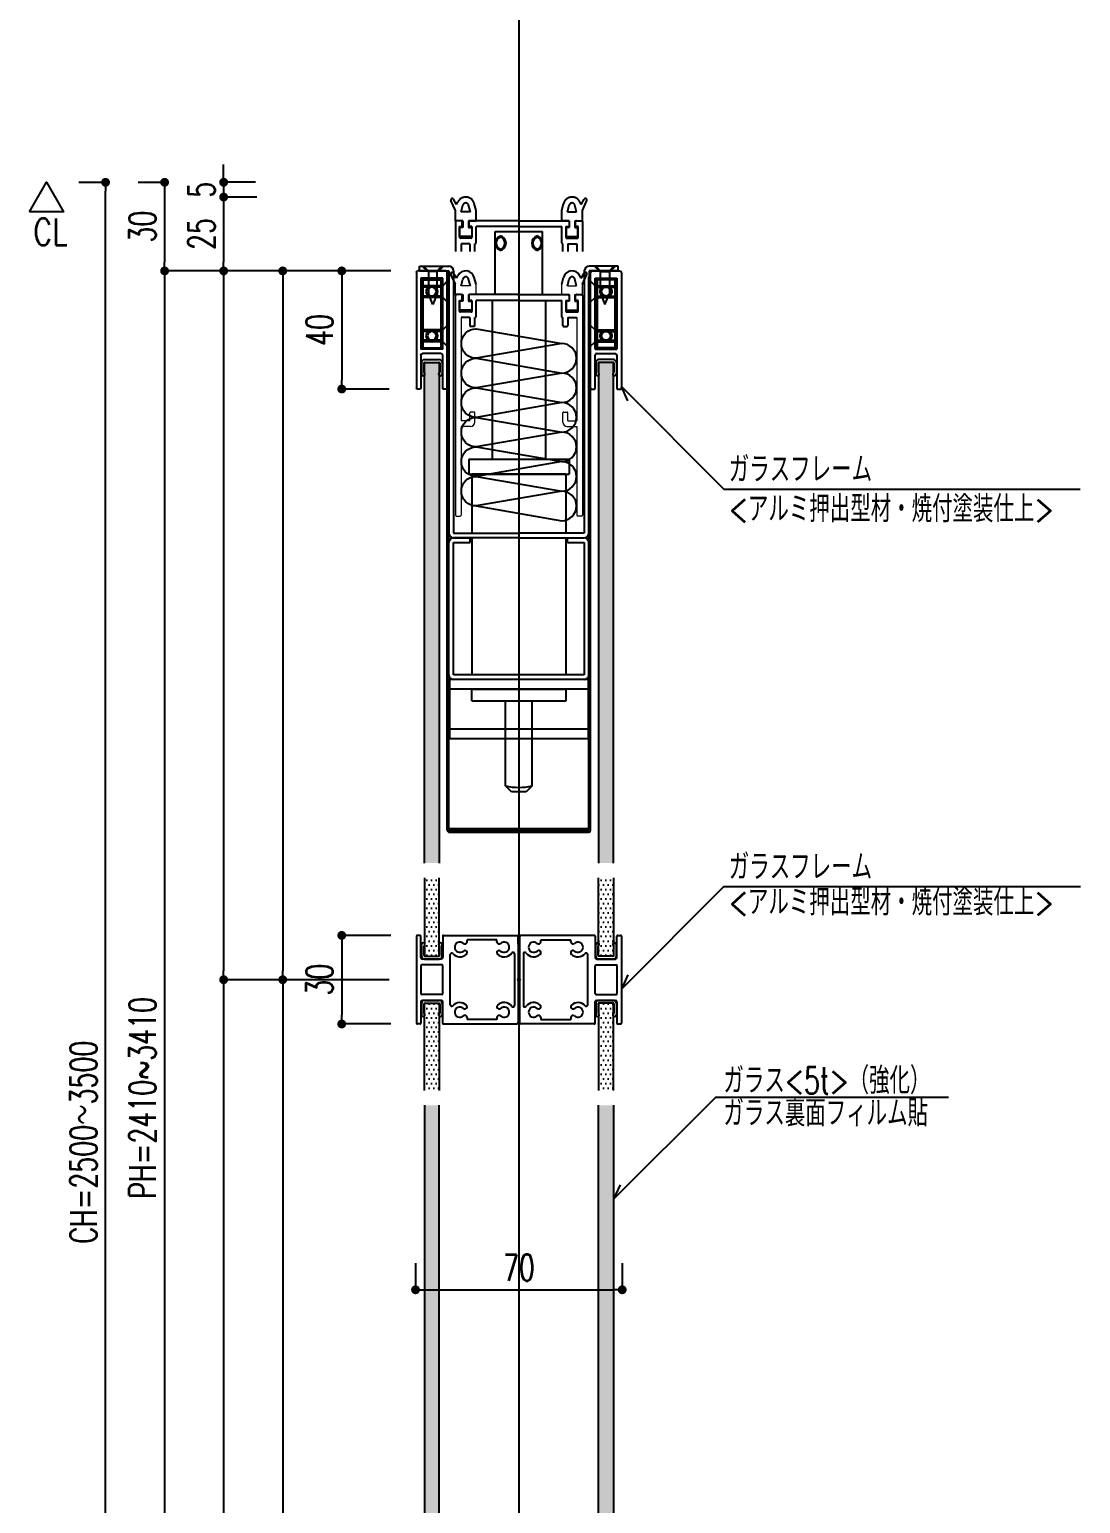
# Model space of a CAD drawing. Extents: x 21 to 47673, y 9 to 26406.
# Drawn here: x 18503.3 to 18859.3, y 19376.2 to 19875.3 of the extents above; entities that cross this region are included whole.
import ezdxf

# ---------------------------------------------------------------- set-up
doc = ezdxf.new("R2010")
doc.units = 0
doc.header["$LTSCALE"] = 10
doc.header["$PDMODE"] = 35
doc.header["$PDSIZE"] = 5
doc.linetypes.add('HIDDEN', pattern=[9.525, 6.35, -3.175])
for name, color, linetype in [('_基準', 1, 'Continuous'), ('_文字', 3, 'Continuous'), ('_製品', 4, 'Continuous'), ('_製品寸法', 9, 'Continuous'), ('_製品点線', 6, 'Continuous')]:
    doc.layers.add(name, color=color, linetype=linetype)
doc.styles.add('OKAMURA', font='simplex8.shx', dxfattribs={"width": 0.7, "bigfont": 'BIGFONT.shx'})
doc.dimstyles.new('OKAMURA-003', dxfattribs={"dimscale": 3, "dimtxt": 3, "dimasz": 1, "dimexe": 0, "dimexo": 3, "dimgap": 1, "dimtad": 1, "dimdec": 3, "dimdsep": 46, "dimtxsty": 'OKAMURA', "dimblk1": 'DOT', "dimblk2": 'DOT', "dimsah": 1, "dimcen": 0, "dimclrd": 9, "dimclre": 9, "dimclrt": 3, "dimadec": 0, "dimazin": 0, "dimtfac": 1, "dimtdec": 3, "dimtix": 1, "dimtmove": 2, "dimatfit": 3, "dimldrblk": 'NONE', "dimfxl": 0, "dimtolj": 1, "dimarcsym": 0})
pattern_1 = [(360, (4.1311, -1379.4208), (0.79375, 1.5875), [0, -1.5875])]
pattern_2 = [(180, (-104.1311, -1379.4208), (-0.79375, 1.5875), [0, -1.5875])]
pattern_3 = [(1e-14, (4.1311, 2029.5517), (0.79375, -1.5875), [0, -1.5875])]
pattern_4 = [(180, (-4.1311, 2029.5517), (-0.79375, -1.5875), [0, -1.5875])]

# ---------------------------------------------------------------- blocks, each defined once
blk = doc.blocks.new('_DOT')
at = {"color": 0, "linetype": 'ByBlock'}
blk.add_line((-0.5, 0), (-1, 0), dxfattribs=at)
at = {"color": 0, "linetype": 'ByBlock', "const_width": 0.5}
blk.add_lwpolyline([(-0.25, 0, 1), (0.25, 0, 1)], format="xyb", close=True, dxfattribs=at)
blk = doc.blocks.new('*D1303')
at = {"layer": '_製品寸法', "color": 9, "lineweight": -2, "transparency": 16777216}
for p, q in [((-129, 650), (-120, 650)), ((-120, 647), (-120, 623)), ((-43.4, 620), (-120, 620))]:
    blk.add_line(p, q, dxfattribs=at)
at = {"layer": 'Defpoints', "color": 0, "transparency": 16777216}
for p in [(-120, 650), (-120, 620), (-34.4, 620)]:
    blk.add_point(p, dxfattribs=at)
at = {"layer": '_製品寸法', "color": 9, "lineweight": -2, "transparency": 16777216, "xscale": 3, "yscale": 3, "zscale": 3}
for p, rotation in [((-120, 650), 90), ((-120, 620), 270)]:
    blk.add_blockref('_DOT', p, dxfattribs=dict(at, rotation=rotation))
at = {"layer": '_製品寸法', "color": 3, "transparency": 16777216, "insert": (-127.5, 635), "char_height": 9, "attachment_point": 5, "rotation": 90, "style": 'OKAMURA'}
blk.add_mtext('\\A1;30', dxfattribs=at)
blk = doc.blocks.new('_None')
blk = doc.blocks.new('*D1306')
at = {"layer": '_製品寸法', "color": 9, "lineweight": -2, "transparency": 16777216}
for p, q in [((-44, 620), (-60, 620)), ((-60, 617), (-60, 583)), ((-44, 580), (-60, 580))]:
    blk.add_line(p, q, dxfattribs=at)
at = {"layer": 'Defpoints', "color": 0, "transparency": 16777216}
for p in [(-35, 620), (-60, 580), (-35, 580)]:
    blk.add_point(p, dxfattribs=at)
at = {"layer": '_製品寸法', "color": 9, "lineweight": -2, "transparency": 16777216, "xscale": 3, "yscale": 3, "zscale": 3}
for p, rotation in [((-60, 620), 90), ((-60, 580), 270)]:
    blk.add_blockref('_DOT', p, dxfattribs=dict(at, rotation=rotation))
at = {"layer": '_製品寸法', "color": 3, "transparency": 16777216, "insert": (-67.5, 600), "char_height": 9, "attachment_point": 5, "rotation": 90, "style": 'OKAMURA'}
blk.add_mtext('\\A1;40', dxfattribs=at)
blk = doc.blocks.new('*D1307')
at = {"layer": '_製品寸法', "color": 9, "lineweight": -2, "transparency": 16777216}
for p, q in [((-35, 284), (-35, 275)), ((35, 284), (35, 275)), ((-32, 275), (32, 275))]:
    blk.add_line(p, q, dxfattribs=at)
at = {"layer": 'Defpoints', "color": 0, "transparency": 16777216}
for p in [(-35, 275), (35, 275), (35, 275)]:
    blk.add_point(p, dxfattribs=at)
at = {"layer": '_製品寸法', "color": 9, "lineweight": -2, "transparency": 16777216, "xscale": 3, "yscale": 3, "zscale": 3, "rotation": 180}
blk.add_blockref('_DOT', (-35, 275), dxfattribs=at)
at = {"layer": '_製品寸法', "color": 9, "lineweight": -2, "transparency": 16777216, "xscale": 3, "yscale": 3, "zscale": 3}
blk.add_blockref('_DOT', (35, 275), dxfattribs=at)
at = {"layer": '_製品寸法', "color": 3, "transparency": 16777216, "insert": (0, 282.5), "char_height": 9, "attachment_point": 5, "style": 'OKAMURA'}
blk.add_mtext('\\A1;70', dxfattribs=at)
blk = doc.blocks.new('*D1308')
at = {"layer": '_製品寸法', "color": 9, "lineweight": -2, "transparency": 16777216}
for p, q in [((-149, 650), (-140, 650)), ((-140, 2.98), (-140, 647)), ((-149, -0.02), (-140, -0.02))]:
    blk.add_line(p, q, dxfattribs=at)
at = {"layer": 'Defpoints', "color": 0, "transparency": 16777216}
for p in [(-140, 650), (-140, 650), (-140, -0.02)]:
    blk.add_point(p, dxfattribs=at)
at = {"layer": '_製品寸法', "color": 9, "lineweight": -2, "transparency": 16777216, "xscale": 3, "yscale": 3, "zscale": 3}
for p, rotation in [((-140, 650), 90), ((-140, -0.02), 270)]:
    blk.add_blockref('_DOT', p, dxfattribs=dict(at, rotation=rotation))
at = {"layer": '_製品寸法', "color": 3, "transparency": 16777216, "insert": (-147.5, 324.99), "char_height": 9, "attachment_point": 5, "rotation": 90, "style": 'OKAMURA'}
blk.add_mtext('\\A1;CH=2500～3500', dxfattribs=at)
blk = doc.blocks.new('*D1309')
at = {"layer": '_製品寸法', "color": 9, "lineweight": -2, "transparency": 16777216}
for p, q in [((-44, 620), (-120, 620)), ((-120, 617), (-120, 63)), ((-44, 60), (-120, 60))]:
    blk.add_line(p, q, dxfattribs=at)
at = {"layer": 'Defpoints', "color": 0, "transparency": 16777216}
for p in [(-35, 620), (-120, 60), (-35, 60)]:
    blk.add_point(p, dxfattribs=at)
at = {"layer": '_製品寸法', "color": 9, "lineweight": -2, "transparency": 16777216, "xscale": 3, "yscale": 3, "zscale": 3}
for p, rotation in [((-120, 620), 90), ((-120, 60), 270)]:
    blk.add_blockref('_DOT', p, dxfattribs=dict(at, rotation=rotation))
at = {"layer": '_製品寸法', "color": 3, "transparency": 16777216, "insert": (-127.5, 340), "char_height": 9, "attachment_point": 5, "rotation": 90, "style": 'OKAMURA'}
blk.add_mtext('\\A1;PH=2410~3410', dxfattribs=at)
blk = doc.blocks.new('*D1310')
at = {"layer": '_製品寸法', "color": 9, "lineweight": -2, "transparency": 16777216}
for p, q in [((-44, 620), (-80, 620)), ((-80, 617), (-80, 383)), ((-44, 380), (-80, 380))]:
    blk.add_line(p, q, dxfattribs=at)
at = {"layer": 'Defpoints', "color": 0, "transparency": 16777216}
for p in [(-35, 620), (-80, 380), (-35, 380)]:
    blk.add_point(p, dxfattribs=at)
at = {"layer": '_製品寸法', "color": 9, "lineweight": -2, "transparency": 16777216, "xscale": 3, "yscale": 3, "zscale": 3}
for p, rotation in [((-80, 620), 90), ((-80, 380), 270)]:
    blk.add_blockref('_DOT', p, dxfattribs=dict(at, rotation=rotation))
blk = doc.blocks.new('*D1311')
at = {"layer": '_製品寸法', "color": 9, "lineweight": -2, "transparency": 16777216}
for p, q in [((-44, 380), (-80, 380)), ((-80, 377), (-80, 63)), ((-44, 60), (-80, 60))]:
    blk.add_line(p, q, dxfattribs=at)
at = {"layer": 'Defpoints', "color": 0, "transparency": 16777216}
for p in [(-35, 380), (-80, 60), (-35, 60)]:
    blk.add_point(p, dxfattribs=at)
at = {"layer": '_製品寸法', "color": 9, "lineweight": -2, "transparency": 16777216, "xscale": 3, "yscale": 3, "zscale": 3}
for p, rotation in [((-80, 380), 90), ((-80, 60), 270)]:
    blk.add_blockref('_DOT', p, dxfattribs=dict(at, rotation=rotation))
blk = doc.blocks.new('*D1312')
at = {"layer": '_製品寸法', "color": 9, "lineweight": -2, "transparency": 16777216}
for p, q in [((-43.4, 395), (-60, 395)), ((-60, 392), (-60, 368)), ((-43.4, 365), (-60, 365))]:
    blk.add_line(p, q, dxfattribs=at)
at = {"layer": 'Defpoints', "color": 0, "transparency": 16777216}
for p in [(-34.4, 395), (-60, 365), (-34.4, 365)]:
    blk.add_point(p, dxfattribs=at)
at = {"layer": '_製品寸法', "color": 9, "lineweight": -2, "transparency": 16777216, "xscale": 3, "yscale": 3, "zscale": 3}
for p, rotation in [((-60, 395), 90), ((-60, 365), 270)]:
    blk.add_blockref('_DOT', p, dxfattribs=dict(at, rotation=rotation))
at = {"layer": '_製品寸法', "color": 3, "transparency": 16777216, "insert": (-67.5, 380), "char_height": 9, "attachment_point": 5, "rotation": 90, "style": 'OKAMURA'}
blk.add_mtext('\\A1;30', dxfattribs=at)
blk = doc.blocks.new('A$C7104633C')
at = {"color": 0, "linetype": 'HIDDEN'}
for p, q in [((-21.5, -9.5), (-23.01, -6.21)), ((-21.11, -7.5), (-22.12, -5.75)), ((-21.5, -13), (-21.5, -9.5)), ((-21.11, -7.5), (-20.67, -6.63)), ((-19.56, -10), (-18.97, -7.74)), ((-16.44, -10), (-17.03, -7.74)), ((-14.5, -9.5), (-15.1, -7.23)), ((-14.5, -13), (-14.5, -9.5)), ((14.5, -9.5), (15.1, -7.23)), ((14.5, -13), (14.5, -9.5)), ((16.44, -10), (17.03, -7.74)), ((19.56, -10), (18.97, -7.74)), ((21.11, -7.5), (20.67, -6.63)), ((21.11, -7.5), (22.12, -5.75)), ((21.5, -9.5), (23.01, -6.21)), ((21.5, -13), (21.5, -9.5)), ((-18.95, -13), (-21.5, -13)), ((-21.5, -13.3), (-21.5, -23.4)), ((-19.5, -13), (-21.2, -13)), ((-16.44, -10), (-19.56, -10)), ((-19.2, -15), (-19.2, -13.3)), ((-18.95, -13), (-18.95, -15.3)), ((-17.05, -13), (-17.05, -15.3)), ((-17.05, -13), (-14.5, -13)), ((-17.05, -13), (-17.05, -15.3)), ((-17, -13.3), (-17, -15)), ((-0.3, -13), (-16.7, -13)), ((-0.3, -13), (0, -13.3)), ((0.3, -13), (0, -13.3)), ((0.3, -13), (16.7, -13)), ((17.05, -13), (14.5, -13)), ((16.44, -10), (19.56, -10)), ((17, -13.3), (17, -15)), ((17.05, -13), (17.05, -15.3)), ((17.05, -13), (17.05, -15.3)), ((18.95, -13), (18.95, -15.3)), ((18.95, -13), (21.5, -13)), ((19.2, -15), (19.2, -13.3)), ((19.5, -13), (21.2, -13)), ((21.5, -13.3), (21.5, -23.4)), ((-20.1, -18.6), (-20.1, -15)), ((-20.1, -15), (-19.2, -15)), ((-20, -18.3), (-20, -15.3)), ((-18.95, -15.3), (-20, -15.3)), ((-16, -18.3), (-20, -18.3)), ((-16.2, -18.9), (-19.8, -18.9)), ((-17.05, -15.3), (-16, -15.3)), ((-15.9, -15), (-17, -15)), ((-16, -15.3), (-16, -18.3)), ((-15.9, -15), (-15.9, -18.6)), ((-14.5, -20.5), (-14.5, -15)), ((0, -15), (-14.5, -15)), ((0, -15), (14.5, -15)), ((14.5, -20.5), (14.5, -15)), ((15.9, -15), (17, -15)), ((15.9, -15), (15.9, -18.6)), ((16, -15.3), (16, -18.3)), ((17.05, -15.3), (16, -15.3)), ((16, -18.3), (20, -18.3)), ((16.2, -18.9), (19.8, -18.9)), ((18.95, -15.3), (20, -15.3)), ((20.1, -15), (19.2, -15)), ((20, -18.3), (20, -15.3)), ((20.1, -18.6), (20.1, -15)), ((-16.6, -20.8), (-19.6, -20.8)), ((-19.6, -20.8), (-19.6, -23.4)), ((-16.6, -20.8), (-16.6, -23.4)), ((-14.8, -20.8), (-14.9, -20.8)), ((-14.9, -23.4), (-14.9, -20.8)), ((14.8, -20.8), (14.9, -20.8)), ((14.9, -23.4), (14.9, -20.8)), ((16.6, -20.8), (19.6, -20.8)), ((16.6, -20.8), (16.6, -23.4)), ((19.6, -20.8), (19.6, -23.4))]:
    blk.add_line(p, q, dxfattribs=at)
for centre, radius, start, end in [((-22.56, -6), 0.5, 30.0023, 204.6708), ((-18, -8), 3, 14.8176, 152.9081), ((-18, -8), 1, 14.8176, 164.935), ((18, -8), 3, 27.0918, 165.1823), ((18, -8), 1, 15.065, 165.1823), ((22.56, -6), 0.5, 335.3292, 149.9976), ((-21.2, -13.3), 0.3, 90, 180), ((-19.5, -13.3), 0.3, 0, 90), ((-16.7, -13.3), 0.3, 90, 180), ((16.7, -13.3), 0.3, 359.9999, 89.9999), ((19.5, -13.3), 0.3, 89.9999, 179.9999), ((21.2, -13.3), 0.3, 359.9999, 89.9999), ((-19.8, -18.6), 0.3, 180, 270), ((-16.2, -18.6), 0.3, 270, 0), ((16.2, -18.6), 0.3, 179.9999, 269.9999), ((19.8, -18.6), 0.3, 269.9999, 359.9999), ((-14.8, -20.5), 0.3, 270, 0), ((14.8, -20.5), 0.3, 179.9999, 269.9999)]:
    blk.add_arc(centre, radius, start, end, dxfattribs=at)
blk = doc.blocks.new('*D1313')
at = {"layer": '_製品寸法', "color": 9, "lineweight": -2, "transparency": 16777216}
for p, q in [((-91, 620), (-100, 620)), ((-100, 617), (-100, 383)), ((-44, 380), (-100, 380))]:
    blk.add_line(p, q, dxfattribs=at)
at = {"layer": 'Defpoints', "color": 0, "transparency": 16777216}
for p in [(-100, 620), (-100, 380), (-35, 380)]:
    blk.add_point(p, dxfattribs=at)
at = {"layer": '_製品寸法', "color": 9, "lineweight": -2, "transparency": 16777216, "xscale": 3, "yscale": 3, "zscale": 3}
for p, rotation in [((-100, 620), 90), ((-100, 380), 270)]:
    blk.add_blockref('_DOT', p, dxfattribs=dict(at, rotation=rotation))
blk = doc.blocks.new('*D1314')
at = {"layer": '_製品寸法', "color": 9, "lineweight": -2, "transparency": 16777216}
for p, q in [((-44, 380), (-100, 380)), ((-100, 377), (-100, 3)), ((-109, 0), (-100, 0))]:
    blk.add_line(p, q, dxfattribs=at)
at = {"layer": 'Defpoints', "color": 0, "transparency": 16777216}
for p in [(-35, 380), (-100, 0), (-100, 0)]:
    blk.add_point(p, dxfattribs=at)
at = {"layer": '_製品寸法', "color": 9, "lineweight": -2, "transparency": 16777216, "xscale": 3, "yscale": 3, "zscale": 3}
for p, rotation in [((-100, 380), 90), ((-100, 0), 270)]:
    blk.add_blockref('_DOT', p, dxfattribs=dict(at, rotation=rotation))
at = {"layer": '_製品寸法', "color": 3, "transparency": 16777216, "insert": (-107.5, 190), "char_height": 9, "attachment_point": 5, "rotation": 90, "style": 'OKAMURA'}
blk.add_mtext('\\A1;RH=', dxfattribs=at)
blk = doc.blocks.new('A$C586F11A2')
at = {"layer": '_製品'}
for p, q in [((0, 0), (0, 23)), ((0, 23), (7, 23)), ((0.5, 0), (0.5, 23)), ((6.5, 0), (6.5, 23)), ((7, 0), (7, 23)), ((0, 0), (7, 0))]:
    blk.add_line(p, q, dxfattribs=at)
at = {"layer": '_製品', "linetype": 'HIDDEN'}
for p, q in [((7, 21), (0, 21)), ((7, 20.5), (0, 20.5)), ((7, 17.5), (0, 17.5)), ((7, 17), (0, 17)), ((7, 6), (0, 6)), ((7, 5.5), (0, 5.5)), ((7, 2.5), (0, 2.5)), ((7, 2), (0, 2))]:
    blk.add_line(p, q, dxfattribs=at)
at = {"layer": '_製品'}
for centre, radius in [((3.5, 19), 2), ((3.5, 19), 1.5), ((3.5, 4), 2), ((3.5, 4), 1.5)]:
    blk.add_circle(centre, radius, dxfattribs=at)
blk = doc.blocks.new('A$C35AC1B92')
at = {"layer": '_製品'}
for p, q in [((1.2, 40), (0.3, 40)), ((10.1, 40), (9.2, 40)), ((0, 0.5), (0, 39.7)), ((1.5, 28.5), (1.5, 39.7)), ((8.9, 39.7), (8.9, 28.5)), ((10.4, 39.7), (10.4, 0.5)), ((1.5, 2.5), (1.5, 26.5)), ((8.9, 26.5), (1.5, 26.5)), ((8.4, 28), (2, 28)), ((8.9, 26.5), (8.9, 2.5)), ((10.4, 25.5), (8.9, 24)), ((10.4, 18.5), (8.9, 20)), ((10.4, 10.5), (8.9, 9)), ((10.4, 3.5), (8.9, 5)), ((9.9, 0), (0.5, 0)), ((8.9, 2.5), (1.5, 2.5))]:
    blk.add_line(p, q, dxfattribs=at)
for centre, radius, start, end in [((0.3, 39.7), 0.3, 90, 180), ((1.2, 39.7), 0.3, 0, 90), ((9.2, 39.7), 0.3, 90, 180), ((10.1, 39.7), 0.3, 0, 90), ((2, 28.5), 0.5, 180, 270), ((8.4, 28.5), 0.5, 270, 0), ((0.5, 0.5), 0.5, 180, 270), ((9.9, 0.5), 0.5, 270, 0)]:
    blk.add_arc(centre, radius, start, end, dxfattribs=at)
blk = doc.blocks.new('A$C2D1B1AE5')
at = {"layer": '_製品'}
for p, q in [((0, 188), (0.6, 188)), ((0, 0.6), (0, 188)), ((0.6, 0.6), (0.6, 188)), ((48, 188), (48.6, 188)), ((48, 0.6), (48, 188)), ((48.6, 0.6), (48.6, 188)), ((0.6, 178), (0, 178)), ((48.6, 178), (48, 178)), ((0.6, 173), (0, 173)), ((48.6, 173), (48, 173)), ((0.6, 168), (0, 168)), ((48.6, 168), (48, 168)), ((0.6, 1.2), (48, 1.2)), ((0.6, 0.6), (48, 0.6)), ((0.6, 0), (48, 0))]:
    blk.add_line(p, q, dxfattribs=at)
for centre, start, end in [((0.6, 0.6), 180, 270), ((48, 0.6), 270, 360)]:
    blk.add_arc(centre, 0.6, start, end, dxfattribs=at)
blk = doc.blocks.new('A$C21127881')
at = {"layer": '_製品'}
for p, q in [((1.53, 78.5), (0.02, 81.79)), ((1.92, 80.5), (0.91, 82.25)), ((1.92, 80.5), (2.36, 81.37)), ((3.47, 78), (4.06, 80.26)), ((6.59, 78), (6, 80.26)), ((8.53, 78.5), (7.93, 80.77)), ((37.53, 78.5), (38.13, 80.77)), ((39.47, 78), (40.06, 80.26)), ((42.59, 78), (42, 80.26)), ((44.14, 80.5), (43.7, 81.37)), ((44.14, 80.5), (45.15, 82.25)), ((44.53, 78.5), (46.04, 81.79)), ((3.53, 75), (1.83, 75)), ((4.08, 75), (4.08, 72.7)), ((5.98, 75), (5.98, 72.7)), ((22.73, 75), (6.33, 75)), ((22.73, 75), (23.03, 74.7)), ((23.33, 75), (23.03, 74.7)), ((23.33, 75), (39.73, 75)), ((40.08, 75), (40.08, 72.7)), ((41.98, 75), (41.98, 72.7)), ((42.53, 75), (44.23, 75)), ((2.93, 69.4), (2.93, 73)), ((2.93, 73), (3.83, 73)), ((3.03, 69.7), (3.03, 72.7)), ((4.08, 72.7), (3.03, 72.7)), ((3.83, 73), (3.83, 74.7)), ((5.98, 72.7), (7.03, 72.7)), ((6.03, 74.7), (6.03, 73)), ((7.13, 73), (6.03, 73)), ((7.03, 72.7), (7.03, 69.7)), ((7.13, 73), (7.13, 69.4)), ((8.53, 67.5), (8.53, 73)), ((23.03, 73), (8.53, 73)), ((23.03, 73), (37.53, 73)), ((37.53, 67.5), (37.53, 73)), ((38.93, 73), (40.03, 73)), ((38.93, 73), (38.93, 69.4)), ((39.03, 72.7), (39.03, 69.7)), ((40.08, 72.7), (39.03, 72.7)), ((40.03, 74.7), (40.03, 73)), ((41.98, 72.7), (43.03, 72.7)), ((42.23, 73), (42.23, 74.7)), ((43.13, 73), (42.23, 73)), ((43.03, 69.7), (43.03, 72.7)), ((43.13, 69.4), (43.13, 73)), ((7.03, 69.7), (3.03, 69.7)), ((6.83, 69.1), (3.23, 69.1)), ((6.43, 67.2), (3.43, 67.2)), ((6.43, 67.2), (6.43, 64.5)), ((8.23, 67.2), (8.13, 67.2)), ((8.13, 64.5), (8.13, 67.2)), ((37.83, 67.2), (37.93, 67.2)), ((37.93, 64.5), (37.93, 67.2)), ((39.03, 69.7), (43.03, 69.7)), ((39.23, 69.1), (42.83, 69.1)), ((39.63, 67.2), (42.63, 67.2)), ((39.63, 67.2), (39.63, 64.5)), ((7.83, 64.2), (6.73, 64.2)), ((38.23, 64.2), (39.33, 64.2))]:
    blk.add_line(p, q, dxfattribs=at)
at = {"layer": '_製品', "lineweight": 15}
for p, q in [((1.53, 75), (1.53, 78.5)), ((4.08, 75), (1.53, 75)), ((6.59, 78), (3.47, 78)), ((5.98, 75), (8.53, 75)), ((5.98, 75), (5.98, 72.7)), ((8.53, 75), (8.53, 78.5)), ((37.53, 75), (37.53, 78.5)), ((40.08, 75), (37.53, 75)), ((39.47, 78), (42.59, 78)), ((40.08, 75), (40.08, 72.7)), ((41.98, 75), (44.53, 75)), ((44.53, 75), (44.53, 78.5)), ((1.53, 74.7), (1.53, 0.3)), ((44.53, 74.7), (44.53, 0.3)), ((3.43, 67.2), (3.43, 32.2)), ((42.63, 67.2), (42.63, 32.2)), ((7.83, 35.2), (6.73, 35.2)), ((38.23, 35.2), (39.33, 35.2)), ((6.43, 32.2), (3.43, 32.2)), ((3.43, 30.3), (3.43, 0.3)), ((6.63, 30.3), (3.43, 30.3)), ((6.43, 32.2), (6.43, 34.9)), ((8.13, 31.8), (8.13, 34.9)), ((37.93, 31.8), (37.93, 34.9)), ((39.43, 30.3), (42.63, 30.3)), ((39.63, 32.2), (39.63, 34.9)), ((39.63, 32.2), (42.63, 32.2)), ((42.63, 30.3), (42.63, 0.3)), ((1.83, 0), (3.13, 0)), ((44.23, 0), (42.93, 0))]:
    blk.add_line(p, q, dxfattribs=at)
at = {"layer": '_製品'}
for centre, radius, start, end in [((0.47, 82), 0.5, 30.0023, 204.6708), ((5.03, 80), 3, 14.8176, 152.9081), ((5.03, 80), 1, 14.8176, 164.935), ((41.03, 80), 3, 27.0918, 165.1823), ((41.03, 80), 1, 15.065, 165.1823), ((45.59, 82), 0.5, 335.3292, 149.9976), ((1.83, 74.7), 0.3, 90, 180), ((3.53, 74.7), 0.3, 0, 90), ((6.33, 74.7), 0.3, 90, 180), ((39.73, 74.7), 0.3, 359.9999, 89.9999), ((42.53, 74.7), 0.3, 89.9999, 179.9999), ((44.23, 74.7), 0.3, 359.9999, 89.9999), ((3.23, 69.4), 0.3, 180, 270), ((6.83, 69.4), 0.3, 270, 0), ((8.23, 67.5), 0.3, 270, 0), ((37.83, 67.5), 0.3, 179.9999, 269.9999), ((39.23, 69.4), 0.3, 179.9999, 269.9999), ((42.83, 69.4), 0.3, 269.9999, 359.9999), ((6.73, 64.5), 0.3, 180, 270), ((7.83, 64.5), 0.3, 270, 0), ((38.23, 64.5), 0.3, 179.9999, 269.9999), ((39.33, 64.5), 0.3, 269.9999, 359.9999)]:
    blk.add_arc(centre, radius, start, end, dxfattribs=at)
at = {"layer": '_製品', "lineweight": 15}
for centre, radius, start, end in [((6.73, 34.9), 0.3, 90, 180), ((7.83, 34.9), 0.3, 0, 90), ((38.23, 34.9), 0.3, 89.9999, 179.9999), ((39.33, 34.9), 0.3, 359.9999, 89.9999), ((6.63, 31.8), 1.5, 270, 0), ((39.43, 31.8), 1.5, 179.9999, 269.9999), ((1.83, 0.3), 0.3, 180, 270), ((3.13, 0.3), 0.3, 270, 360), ((42.93, 0.3), 0.3, 180, 269.9999), ((44.23, 0.3), 0.3, 269.9999, 359.9999)]:
    blk.add_arc(centre, radius, start, end, dxfattribs=at)
blk = doc.blocks.new('A$C38BB190A')
at = {"layer": '_製品'}
for p, q in [((-33.5, 15), (-34.4, 15)), ((-25.5, 15), (-0.7, 15)), ((25.5, 15), (0.7, 15)), ((33.5, 15), (34.4, 15)), ((-34.7, 14.7), (-34.7, -14.7)), ((-33.2, 7.5), (-33.2, 14.7)), ((-25.8, 14.7), (-25.8, 7.5)), ((-17.56, 12.84), (-17.56, 13.5)), ((-7.44, 13.5), (-17.56, 13.5)), ((-7.44, 12.84), (-7.44, 13.5)), ((-0.2, 12), (-0.2, 14.5)), ((-0.2, 14.5), (-0.2, 0.3)), ((0.2, 12), (0.2, 14.5)), ((0.2, 14.5), (0.2, 0.3)), ((7.44, 12.84), (7.44, 13.5)), ((7.44, 13.5), (17.56, 13.5)), ((17.56, 12.84), (17.56, 13.5)), ((25.8, 14.7), (25.8, 7.5)), ((33.2, 7.5), (33.2, 14.7)), ((34.7, 14.7), (34.7, -14.7)), ((-26.1, 5), (-32.9, 5)), ((-26.3, 7), (-32.7, 7)), ((-23.3, -8.51), (-23.3, 8.51)), ((-1.5, 8.75), (-1.5, -8.75)), ((1.5, 8.75), (1.5, -8.75)), ((23.3, -8.51), (23.3, 8.51)), ((26.1, 5), (32.9, 5)), ((26.3, 7), (32.7, 7)), ((-33.2, 4.7), (-33.2, -4.7)), ((-25.8, -4.7), (-25.8, 4.7)), ((-0.2, 0.3), (-0.5, 0)), ((-0.2, -0.3), (-0.5, 0)), ((0.2, 0.3), (0.5, 0)), ((0.2, -0.3), (0.5, 0)), ((25.8, -4.7), (25.8, 4.7)), ((33.2, 4.7), (33.2, -4.7)), ((-0.2, -0.3), (-0.2, -14.5)), ((0.2, -0.3), (0.2, -14.5)), ((-33.2, -7.5), (-33.2, -14.7)), ((-26.1, -5), (-32.9, -5)), ((-26.3, -7), (-32.7, -7)), ((-25.8, -14.7), (-25.8, -7.5)), ((25.8, -14.7), (25.8, -7.5)), ((26.1, -5), (32.9, -5)), ((26.3, -7), (32.7, -7)), ((33.2, -7.5), (33.2, -14.7)), ((-17.56, -12.84), (-17.56, -13.5)), ((-7.44, -13.5), (-17.56, -13.5)), ((-7.44, -12.84), (-7.44, -13.5)), ((-0.2, -12), (-0.2, -14.5)), ((0.2, -12), (0.2, -14.5)), ((7.44, -12.84), (7.44, -13.5)), ((7.44, -13.5), (17.56, -13.5)), ((17.56, -12.84), (17.56, -13.5)), ((-33.5, -15), (-34.4, -15)), ((-25.5, -15), (-0.7, -15)), ((25.5, -15), (0.7, -15)), ((33.5, -15), (34.4, -15))]:
    blk.add_line(p, q, dxfattribs=at)
for centre, radius, start, end in [((-34.4, 14.7), 0.3, 90, 180), ((-33.5, 14.7), 0.3, 0, 90), ((-25.5, 14.7), 0.3, 90, 180), ((-0.7, 14.5), 0.5, 0, 90), ((0.7, 14.5), 0.5, 90, 180), ((25.5, 14.7), 0.3, 0, 90), ((33.5, 14.7), 0.3, 90, 180), ((34.4, 14.7), 0.3, 0, 90), ((-20, 11), 1.75, 47.4531, 180.0214), ((-20, 11), 1.75, 179.9786, 312.5469), ((-18.31, 12.84), 0.75, 227.4441, 0), ((-6.69, 12.84), 0.75, 180, 312.5559), ((-5, 11), 1.75, 359.9786, 132.5469), ((-5, 11), 1.75, 227.4531, 0.0214), ((5, 11), 1.75, 47.4531, 180.0214), ((5, 11), 1.75, 179.9786, 312.5469), ((6.69, 12.84), 0.75, 227.4441, 0), ((18.31, 12.84), 0.75, 180, 312.5559), ((20, 11), 1.75, 359.9786, 132.5469), ((20, 11), 1.75, 227.4531, 0.0214), ((-32.7, 7.5), 0.5, 180, 270), ((-32.9, 4.7), 0.3, 90, 180), ((-26.3, 7.5), 0.5, 270, 0), ((-26.1, 4.7), 0.3, 360, 90), ((-22.8, 8.51), 0.5, 41.6975, 180), ((-20, 11), 3.25, 221.6975, 313.417), ((-18.31, 9.16), 0.75, 308.786, 132.5559), ((-6.69, 9.16), 0.75, 47.4441, 231.214), ((-5, 11), 3.25, 226.583, 323.1301), ((-2, 8.75), 0.5, 360, 143.1301), ((2, 8.75), 0.5, 36.8699, 180), ((5, 11), 3.25, 216.8699, 313.417), ((6.69, 9.16), 0.75, 308.786, 132.5559), ((18.31, 9.16), 0.75, 47.4441, 231.214), ((20, 11), 3.25, 226.583, 318.3025), ((22.8, 8.51), 0.5, 0, 138.3025), ((26.3, 7.5), 0.5, 180, 270), ((26.1, 4.7), 0.3, 90, 180), ((32.7, 7.5), 0.5, 270, 360), ((32.9, 4.7), 0.3, 0, 90), ((-32.9, -4.7), 0.3, 180, 270), ((-26.1, -4.7), 0.3, 270, 0), ((26.1, -4.7), 0.3, 180, 270), ((32.9, -4.7), 0.3, 270, 0), ((-32.7, -7.5), 0.5, 90, 180), ((-26.3, -7.5), 0.5, 360, 90), ((-22.8, -8.51), 0.5, 180, 318.3025), ((-20, -11), 3.25, 46.583, 138.3025), ((-20, -11), 1.75, 47.4531, 180.0214), ((-18.31, -9.16), 0.75, 227.4441, 51.214), ((-6.69, -9.16), 0.75, 128.786, 312.5559), ((-5, -11), 3.25, 36.8699, 133.417), ((-5, -11), 1.75, 359.9786, 132.5469), ((-2, -8.75), 0.5, 216.8699, 0), ((2, -8.75), 0.5, 180, 323.1301), ((5, -11), 3.25, 46.583, 143.1301), ((5, -11), 1.75, 47.4531, 180.0214), ((6.69, -9.16), 0.75, 227.4441, 51.214), ((18.31, -9.16), 0.75, 128.786, 312.5559), ((20, -11), 3.25, 41.6975, 133.417), ((20, -11), 1.75, 359.9786, 132.5469), ((22.8, -8.51), 0.5, 221.6975, 0), ((26.3, -7.5), 0.5, 90, 180), ((32.7, -7.5), 0.5, 0, 90), ((-34.4, -14.7), 0.3, 180, 270), ((-33.5, -14.7), 0.3, 270, 0), ((-25.5, -14.7), 0.3, 180, 270), ((-20, -11), 1.75, 179.9786, 312.5469), ((-18.31, -12.84), 0.75, 0, 132.5559), ((-6.69, -12.84), 0.75, 47.4441, 180), ((-5, -11), 1.75, 227.4531, 0.0214), ((-0.7, -14.5), 0.5, 270, 0), ((0.7, -14.5), 0.5, 180, 270), ((5, -11), 1.75, 179.9786, 312.5469), ((6.69, -12.84), 0.75, 0, 132.5559), ((18.31, -12.84), 0.75, 47.4441, 180), ((20, -11), 1.75, 227.4531, 0.0214), ((25.5, -14.7), 0.3, 270, 0), ((33.5, -14.7), 0.3, 180, 270), ((34.4, -14.7), 0.3, 270, 0)]:
    blk.add_arc(centre, radius, start, end, dxfattribs=at)
blk = doc.blocks.new('P15AGG縦')
at = {"layer": '_製品'}
h = blk.add_hatch(dxfattribs=at)
h.set_pattern_fill('DOTS', color=256, angle=180, style=0)
h.set_pattern_definition(pattern_2)
edge = h.paths.add_edge_path()
edge.add_line((-32, 419.5), (-32, 589))
edge.add_line((-32, 589), (-27, 589))
edge.add_line((-27, 589), (-27, 419.5))
h = blk.add_hatch(dxfattribs=at)
h.set_pattern_fill('DOTS', color=256, angle=90, style=0)
h.set_pattern_definition(pattern_1)
edge = h.paths.add_edge_path()
edge.add_line((32, 419.5), (32, 589))
edge.add_line((32, 589), (27, 589))
edge.add_line((27, 589), (27, 419.5))
h = blk.add_hatch(dxfattribs=at)
h.set_pattern_fill('DOTS', color=256, angle=180, style=0)
h.set_pattern_definition(pattern_4)
edge = h.paths.add_edge_path()
edge.add_line((-32, 414.5), (-32, 388))
edge.add_line((-32, 388), (-27, 388))
edge.add_line((-27, 388), (-27, 414.5))
h = blk.add_hatch(dxfattribs=at)
h.set_pattern_fill('DOTS', color=256, angle=90, style=0)
h.set_pattern_definition(pattern_3)
edge = h.paths.add_edge_path()
edge.add_line((32, 414.5), (32, 388))
edge.add_line((32, 388), (27, 388))
edge.add_line((27, 388), (27, 414.5))
h = blk.add_hatch(dxfattribs=at)
h.set_pattern_fill('DOTS', color=256, angle=180, style=0)
h.set_pattern_definition(pattern_2)
edge = h.paths.add_edge_path()
edge.add_line((-32, 342.5), (-32, 372))
edge.add_line((-32, 372), (-27, 372))
edge.add_line((-27, 372), (-27, 342.5))
h = blk.add_hatch(dxfattribs=at)
h.set_pattern_fill('DOTS', color=256, angle=90, style=0)
h.set_pattern_definition(pattern_1)
edge = h.paths.add_edge_path()
edge.add_line((32, 342.5), (32, 372))
edge.add_line((32, 372), (27, 372))
edge.add_line((27, 372), (27, 342.5))
h = blk.add_hatch(dxfattribs=at)
h.set_pattern_fill('DOTS', color=256, angle=180, style=0)
h.set_pattern_definition(pattern_4)
edge = h.paths.add_edge_path()
edge.add_line((-32, 337.5), (-32, 89))
edge.add_line((-32, 89), (-27, 89))
edge.add_line((-27, 89), (-27, 337.5))
h = blk.add_hatch(dxfattribs=at)
h.set_pattern_fill('DOTS', color=256, angle=90, style=0)
h.set_pattern_definition(pattern_3)
edge = h.paths.add_edge_path()
edge.add_line((32, 337.5), (32, 89))
edge.add_line((32, 89), (27, 89))
edge.add_line((27, 89), (27, 337.5))
for p, q in [((-8, 633.4), (8, 633.4)), ((-8, 612), (-8, 633.4)), ((8, 612), (8, 633.4)), ((-33.65, 620), (-33.65, 621.6)), ((-33.65, 621.6), (-23.75, 621.6)), ((-33.65, 620), (-23.75, 620)), ((-32.75, 621.6), (-31.15, 620)), ((-32.15, 621.6), (-30.65, 619.85)), ((-27.65, 619.85), (-30.65, 619.85)), ((-30.65, 619.85), (-30.65, 612.22)), ((-26.15, 621.6), (-27.65, 619.85)), ((-27.65, 612.22), (-27.65, 619.85)), ((-25.55, 621.6), (-27.15, 620)), ((-23.75, 620), (-23.75, 531.2)), ((-22.15, 620), (-22.15, 531.2)), ((22.15, 620), (22.15, 531.2)), ((33.65, 621.6), (23.75, 621.6)), ((33.65, 620), (23.75, 620)), ((23.75, 620), (23.75, 531.2)), ((25.55, 621.6), (27.15, 620)), ((26.15, 621.6), (27.65, 619.85)), ((27.65, 619.85), (30.65, 619.85)), ((27.65, 612.22), (27.65, 619.85)), ((32.15, 621.6), (30.65, 619.85)), ((30.65, 619.85), (30.65, 612.22)), ((32.75, 621.6), (31.15, 620)), ((33.65, 620), (33.65, 621.6)), ((-29.15, 608.6), (-30.65, 612.22)), ((-27.65, 612.22), (-29.15, 608.6)), ((-9, 556.2), (-9, 609.91)), ((9, 609.91), (9, 556.2)), ((27.65, 612.22), (29.15, 608.6)), ((29.15, 608.6), (30.65, 612.22)), ((-33, 589), (-33, 585.1)), ((-32, 590), (-27, 590)), ((-32, 589), (-27, 589)), ((-26, 589), (-26, 585.1)), ((26, 589), (26, 585.1)), ((32, 590), (27, 590)), ((32, 589), (27, 589)), ((33, 589), (33, 585.1)), ((-32.2, 588.8), (-32.2, 585.67)), ((-26.8, 588.8), (-26.8, 585.67)), ((26.8, 588.8), (26.8, 585.67)), ((32.2, 588.8), (32.2, 585.67)), ((-17, 556.2), (17, 556.2)), ((-17, 556.2), (-17, 551.2)), ((17, 556.2), (17, 551.2)), ((-17, 551.2), (17, 551.2)), ((15.9, 551.2), (-15.9, 551.2)), ((-15.9, 551.2), (-15.9, 531.2)), ((15.9, 551.2), (15.9, 531.2)), ((-22.15, 531.2), (0, 531.2)), ((0, 529.6), (-22.15, 529.6)), ((-22.15, 529.6), (-16.5, 529.6)), ((-16.5, 528), (-16.5, 529.6)), ((-15.9, 529.6), (-15.9, 483.2)), ((22.15, 531.2), (0, 531.2)), ((0, 529.6), (22.15, 529.6)), ((15.9, 529.6), (15.9, 483.2)), ((16.5, 529.6), (22.15, 529.6)), ((16.5, 528), (16.5, 529.6)), ((-23.7, 478.2), (-23.7, 528)), ((-22.1, 483.2), (-22.1, 528)), ((-22.1, 528), (-16.5, 528)), ((16.5, 528), (22.1, 528)), ((22.1, 528), (22.1, 483.2)), ((23.7, 528), (23.7, 478.2)), ((23.5, 481.6), (-23.5, 481.6)), ((-23.5, 481.6), (-23.5, 478.4)), ((23.5, 481.6), (-23.5, 481.6)), ((-23.5, 481.6), (-23.5, 461.6)), ((22.9, 481.6), (-22.9, 481.6)), ((22.1, 483.2), (-22.1, 483.2)), ((15.9, 483.2), (-15.9, 483.2)), ((15.9, 483.2), (-15.9, 483.2)), ((23.5, 481.6), (23.5, 478.4)), ((23.5, 481.6), (23.5, 461.6)), ((23.5, 478.4), (-23.5, 478.4)), ((23.5, 478.4), (-23.5, 478.4)), ((-16, 478.4), (16, 478.4)), ((-16, 478.4), (16, 478.4)), ((-16, 474.4), (-16, 478.4)), ((-16, 474.4), (16, 474.4)), ((-4.5, 445.64), (-4.5, 474.4)), ((4.5, 445.64), (4.5, 474.4)), ((16, 474.4), (16, 478.4)), ((23.5, 464.8), (-23.5, 464.8)), ((23.5, 461.6), (-23.5, 461.6)), ((-2.5, 443.64), (-4.5, 445.64)), ((4.5, 445.64), (2.5, 443.64)), ((2.5, 443.64), (-2.5, 443.64)), ((-33, 388), (-33, 391.9)), ((-32.2, 388.2), (-32.2, 391.33)), ((-26.8, 388.2), (-26.8, 391.33)), ((-26, 388), (-26, 391.9)), ((26, 388), (26, 391.9)), ((26.8, 388.2), (26.8, 391.33)), ((32.2, 388.2), (32.2, 391.33)), ((33, 388), (33, 391.9)), ((-32, 388), (-27, 388)), ((-32, 387), (-27, 387)), ((32, 388), (27, 388)), ((32, 387), (27, 387)), ((-33, 372), (-33, 368.1)), ((-32.2, 371.8), (-32.2, 368.67)), ((-32, 373), (-27, 373)), ((-32, 372), (-27, 372)), ((-26.8, 371.8), (-26.8, 368.67)), ((-26, 372), (-26, 368.1)), ((26, 372), (26, 368.1)), ((26.8, 371.8), (26.8, 368.67)), ((32, 373), (27, 373)), ((32, 372), (27, 372)), ((32.2, 371.8), (32.2, 368.67)), ((33, 372), (33, 368.1))]:
    blk.add_line(p, q, dxfattribs=at)
at = {"layer": '_製品', "color": 6, "linetype": 'ByBlock', "ltscale": 0.5}
blk.add_line((-14.5, 540.41), (14.5, 535.41), dxfattribs=at)
for points in [[(14.5, 585.41), (14.5, 585.41, 0.414214), (19.5, 590.41), (19.5, 590.41, 0.414214), (14.5, 595.41), (14.5, 595.41), (-14.5, 590.41), (-14.5, 590.41, -0.414214), (-19.5, 595.41), (-19.5, 595.41, -0.414214), (-14.5, 600.41), (-14.5, 600.41), (14.5, 595.41)], [(14.5, 575.41), (14.5, 575.41, 0.414214), (19.5, 580.41), (19.5, 580.41, 0.414214), (14.5, 585.41), (14.5, 585.41), (-14.5, 580.41), (-14.5, 580.41, -0.414214), (-19.5, 585.41), (-19.5, 585.41, -0.414214), (-14.5, 590.41), (-14.5, 590.41), (14.5, 585.41)], [(14.5, 565.41), (14.5, 565.41, 0.414214), (19.5, 570.41), (19.5, 570.41, 0.414214), (14.5, 575.41), (14.5, 575.41), (-14.5, 570.41), (-14.5, 570.41, -0.414214), (-19.5, 575.41), (-19.5, 575.41, -0.414214), (-14.5, 580.41), (-14.5, 580.41), (14.5, 575.41)], [(14.5, 555.41), (14.5, 555.41, 0.414214), (19.5, 560.41), (19.5, 560.41, 0.414214), (14.5, 565.41), (14.5, 565.41), (-14.5, 560.41), (-14.5, 560.41, -0.414214), (-19.5, 565.41), (-19.5, 565.41, -0.414214), (-14.5, 570.41), (-14.5, 570.41), (14.5, 565.41)], [(14.5, 545.41), (14.5, 545.41, 0.414214), (19.5, 550.41), (19.5, 550.41, 0.414214), (14.5, 555.41), (14.5, 555.41), (-14.5, 550.41), (-14.5, 550.41, -0.414214), (-19.5, 555.41), (-19.5, 555.41, -0.414214), (-14.5, 560.41), (-14.5, 560.41), (14.5, 555.41)], [(14.5, 535.41), (14.5, 535.41, 0.414214), (19.5, 540.41), (19.5, 540.41, 0.414214), (14.5, 545.41), (14.5, 545.41), (-14.5, 540.41), (-14.5, 540.41, -0.414214), (-19.5, 545.41), (-19.5, 545.41, -0.414214), (-14.5, 550.41), (-14.5, 550.41), (14.5, 545.41)]]:
    blk.add_lwpolyline(points, format="xyb", dxfattribs=at)
at = {"layer": '_製品'}
for points in [[(-32, 419.5), (-32, 589), (-27, 589), (-27, 419.5)], [(32, 419.5), (32, 589), (27, 589), (27, 419.5)], [(-32, 414.5), (-32, 388), (-27, 388), (-27, 414.5)], [(32, 414.5), (32, 388), (27, 388), (27, 414.5)], [(-32, 342.5), (-32, 372), (-27, 372), (-27, 342.5)], [(32, 342.5), (32, 372), (27, 372), (27, 342.5)], [(-32, 337.5), (-32, 89), (-27, 89), (-27, 337.5)], [(32, 337.5), (32, 89), (27, 89), (27, 337.5)]]:
    blk.add_lwpolyline(points, dxfattribs=at)
for centre, radius, start, end in [((-5.06, 629.4), 2.82, 117.4909, 242.5091), ((-5.36, 629.4), 2.3, 116.0051, 243.9949), ((-6.9, 629.4), 2.56, 282.1728, 77.8272), ((-6.86, 629.4), 2.13, 283.4244, 76.5755), ((6.9, 629.4), 2.56, 102.1728, 257.8272), ((6.86, 629.4), 2.13, 103.4245, 256.5756), ((5.06, 629.4), 2.82, 297.4909, 62.5091), ((5.36, 629.4), 2.3, 296.0051, 63.9949), ((-23.75, 620), 1.6, 0, 90), ((23.75, 620), 1.6, 90, 180), ((-32, 589), 1, 90, 180), ((-32, 588.8), 0.2, 90, 180), ((-27, 589), 1, 0, 90), ((-27, 588.8), 0.2, 0, 90), ((27, 589), 1, 90, 180), ((27, 588.8), 0.2, 90, 180), ((32, 589), 1, 0, 90), ((32, 588.8), 0.2, 0, 90), ((-32.4, 585.1), 0.6, 180, 70.5288), ((-26.6, 585.1), 0.6, 109.4712, 0), ((26.6, 585.1), 0.6, 180, 70.5288), ((32.4, 585.1), 0.6, 109.4712, 0), ((-22.15, 531.2), 1.6, 180, 270), ((-22.1, 528), 1.6, 90, 180), ((22.1, 528), 1.6, 0, 90), ((22.15, 531.2), 1.6, 270, 0), ((-22.1, 483.2), 1.6, 180, 270), ((22.1, 483.2), 1.6, 270, 0), ((0, 464.29), 19.18, 256.4329, 283.5671), ((-32.4, 391.9), 0.6, 289.4712, 180), ((-26.6, 391.9), 0.6, 0, 250.5288), ((26.6, 391.9), 0.6, 289.4712, 180), ((32.4, 391.9), 0.6, 0, 250.5288), ((-32, 388), 1, 180, 270), ((-32, 388.2), 0.2, 180, 270), ((-27, 388.2), 0.2, 270, 0), ((-27, 388), 1, 270, 0), ((27, 388), 1, 180, 270), ((27, 388.2), 0.2, 180, 270), ((32, 388.2), 0.2, 270, 0), ((32, 388), 1, 270, 0), ((-32, 372), 1, 90, 180), ((-32, 371.8), 0.2, 90, 180), ((-27, 372), 1, 0, 90), ((-27, 371.8), 0.2, 0, 90), ((27, 372), 1, 90, 180), ((27, 371.8), 0.2, 90, 180), ((32, 372), 1, 0, 90), ((32, 371.8), 0.2, 0, 90), ((-32.4, 368.1), 0.6, 180, 70.5288), ((-26.6, 368.1), 0.6, 109.4712, 0), ((26.6, 368.1), 0.6, 180, 70.5288), ((32.4, 368.1), 0.6, 109.4712, 0)]:
    blk.add_arc(centre, radius, start, end, dxfattribs=at)
at = {"layer": '_製品', "xscale": -1, "rotation": 180}
for name, p in [('A$C35AC1B92', (-34.7, 620)), ('A$C586F11A2', (-33, 617))]:
    blk.add_blockref(name, p, dxfattribs=at)
at = {"layer": '_製品'}
for name, p in [('A$C21127881', (-23.03, 537)), ('A$C2D1B1AE5', (-24.3, 430)), ('A$C38BB190A', (0, 380))]:
    blk.add_blockref(name, p, dxfattribs=at)
at = {"layer": '_製品', "rotation": 180}
for name, p in [('A$C35AC1B92', (34.7, 620)), ('A$C586F11A2', (33, 617))]:
    blk.add_blockref(name, p, dxfattribs=at)
blk = doc.blocks.new('*D1317')
at = {"layer": '_製品寸法', "color": 9, "lineweight": -2, "transparency": 16777216}
for p, q in [((-88.8, 645), (-100, 645)), ((-100, 642), (-100, 623)), ((-88.4, 620), (-100, 620))]:
    blk.add_line(p, q, dxfattribs=at)
at = {"layer": 'Defpoints', "color": 0, "transparency": 16777216}
for p in [(-79.8, 645), (-100, 620), (-79.4, 620)]:
    blk.add_point(p, dxfattribs=at)
at = {"layer": '_製品寸法', "color": 9, "lineweight": -2, "transparency": 16777216, "xscale": 3, "yscale": 3, "zscale": 3}
for p, rotation in [((-100, 645), 90), ((-100, 620), 270)]:
    blk.add_blockref('_DOT', p, dxfattribs=dict(at, rotation=rotation))
at = {"layer": '_製品寸法', "color": 3, "transparency": 16777216, "insert": (-107.5, 632.5), "char_height": 9, "attachment_point": 5, "rotation": 90, "style": 'OKAMURA'}
blk.add_mtext('\\A1;25', dxfattribs=at)
blk = doc.blocks.new('*D1318')
at = {"layer": '_製品寸法', "color": 9, "lineweight": -2, "transparency": 16777216}
for p, q in [((-100, 653), (-100, 656)), ((-89.2, 650), (-100, 650)), ((-100, 650), (-100, 645)), ((-88.8, 645), (-100, 645)), ((-100, 642), (-100, 639))]:
    blk.add_line(p, q, dxfattribs=at)
at = {"layer": 'Defpoints', "color": 0, "transparency": 16777216}
for p in [(-80.2, 650), (-100, 645), (-79.8, 645)]:
    blk.add_point(p, dxfattribs=at)
at = {"layer": '_製品寸法', "color": 9, "lineweight": -2, "transparency": 16777216, "xscale": 3, "yscale": 3, "zscale": 3}
for p, rotation in [((-100, 650), 270), ((-100, 645), 90)]:
    blk.add_blockref('_DOT', p, dxfattribs=dict(at, rotation=rotation))
at = {"layer": '_製品寸法', "color": 3, "transparency": 16777216, "insert": (-107.5, 647.5), "char_height": 9, "attachment_point": 5, "rotation": 90, "style": 'OKAMURA'}
blk.add_mtext('\\A1;5', dxfattribs=at)
blk = doc.blocks.new('*U1302')
at = {"layer": '_基準'}
blk.add_line((0, 1347), (0, -40), dxfattribs=at)
at = {"layer": '_文字', "color": 9}
for points in [[(36.9498, 576.0466), (34.7003, 580.8706), (69.4452, 546.1257), (190.117, 546.1257)], [(36.9495, 381.5936), (34.7, 376.7695), (69.4449, 411.5144), (190.2228, 411.5144)], [(34.2492, 310.5104), (32.0005, 305.6881), (66.7454, 340.1715), (145.5443, 340.1715)]]:
    blk.add_lwpolyline(points, dxfattribs=at)
at = {"layer": '_製品寸法', "ltscale": 2}
blk.add_lwpolyline([(-165.7735, 640), (-160, 650), (-154.2265, 640), (-165.7735, 640)], dxfattribs=at)
at = {"layer": '_製品'}
blk.add_blockref('P15AGG縦', (0, 0), dxfattribs=at)
at = {"layer": '_製品点線'}
blk.add_blockref('A$C7104633C', (0, 650), dxfattribs=at)
at = {"layer": '_文字', "style": 'OKAMURA'}
for s, width, p in [('CL', 0.8, (-164.5255, 628.7658)), ('ガラスフレーム', 0.7, (71.0971, 548.2961)), ('<アルミ押出型材・焼付塗装仕上> ', 0.7, (71.0971, 534.9166)), ('ガラスフレーム', 0.7, (71.0968, 413.6848)), ('<アルミ押出型材・焼付塗装仕上> ', 0.7, (71.0968, 401.7523)), ('ガラス<5t>（強化）', 0.7, (69.2762, 341.3432)), ('ガラス裏面フィルム貼', 0.7, (69.2762, 330.3087))]:
    blk.add_text(s, height=9, dxfattribs=dict(at, width=width)).set_placement(p)
at = {"layer": '_製品寸法'}
for base, p1, p2, picture, middle in [((-100, 645), (-80.2, 650), (-79.8, 645), '*D1318', (-107.5, 647.5)), ((-120, 620), (-120, 650), (-34.3999, 620), '*D1303', (-127.5, 635)), ((-100, 620), (-79.8, 645), (-79.4, 620), '*D1317', (-107.5, 632.5)), ((-60, 580), (-35, 620), (-35, 580), '*D1306', (-67.5, 600)), ((-60, 365), (-34.4, 395), (-34.4, 365), '*D1312', (-67.5, 380))]:
    dim = blk.add_linear_dim(base=base, p1=p1, p2=p2, angle=90, dimstyle='OKAMURA-003', dxfattribs=at)
    dim.commit()
    dim.dimension.update_dxf_attribs({"geometry": picture, "text_midpoint": middle})
for base, p1, p2, text, picture, middle in [((-140, 650), (-140, -0.0179), (-140, 650), 'CH=2500～3500', '*D1308', (-147.5, 324.991)), ((-120, 60), (-35, 620), (-35, 60), 'PH=2410~3410', '*D1309', (-127.5, 340)), ((-100, 380), (-100, 620), (-35, 380), ' ', '*D1313', (-100, 500)), ((-80, 380), (-35, 620), (-35, 380), ' ', '*D1310', (-80, 500)), ((-100, 0), (-35, 380), (-100, 0), 'RH=', '*D1314', (-107.5, 190)), ((-80, 60), (-35, 380), (-35, 60), ' ', '*D1311', (-80, 220))]:
    dim = blk.add_linear_dim(base=base, p1=p1, p2=p2, angle=90, text=text, dimstyle='OKAMURA-003', dxfattribs=at)
    dim.commit()
    dim.dimension.update_dxf_attribs({"geometry": picture, "text_midpoint": middle})
dim = blk.add_linear_dim(base=(35, 275), p1=(-35, 275), p2=(35, 275), dimstyle='OKAMURA-003', dxfattribs=at)
dim.commit()
dim.dimension.update_dxf_attribs({"geometry": '*D1307', "text_midpoint": (0, 282.5)})

msp = doc.modelspace()

# ---------------------------------------------------------------- block references
msp.add_blockref('*U1302', (18669.0929, 19173.5703))

doc.saveas('drawing.dxf')
